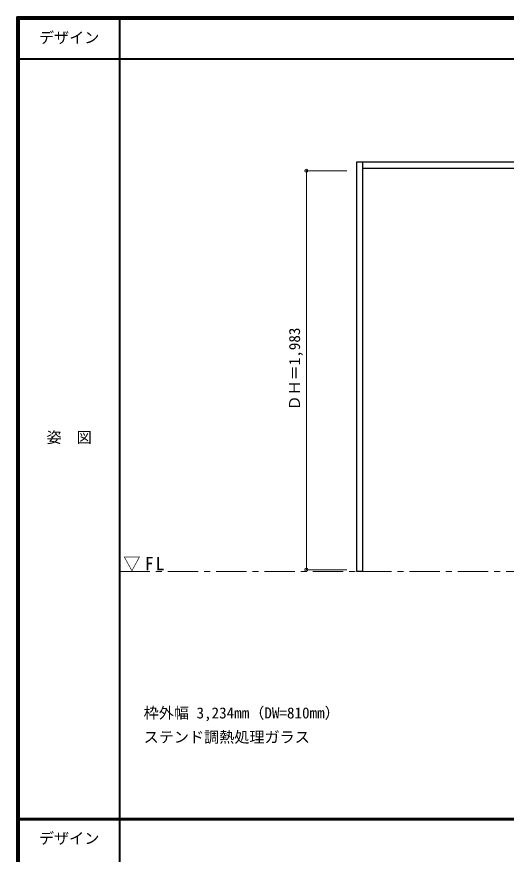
# Model space of a CAD drawing. Units: millimetres, scale not verified. Extents: x -6000 to 5700, y -4307 to 4260.
# Drawn here: x -6000 to -3570, y 12 to 4175 of the extents above; entities that cross this region are included whole.
import ezdxf
from ezdxf.enums import TextEntityAlignment as Align

# ---------------------------------------------------------------- set-up
doc = ezdxf.new("R2010")
doc.units = ezdxf.units.MM
doc.header["$LTSCALE"] = 30
doc.header["$PDMODE"] = 32
doc.header["$PDSIZE"] = 15
doc.linetypes.add('CHAIN1', pattern=[8, 5, -1, 1, -1])
for name, color, linetype, lineweight in [('0-4_枠', 3, 'Continuous', 25), ('0-B_寸法', 7, 'Continuous', 9), ('F-1_枠', 6, 'Continuous', 40)]:
    doc.layers.add(name, color=color, linetype=linetype, lineweight=lineweight)
doc.layers.add('0-A_文字', color=7, linetype='Continuous')
doc.layers.add('F-A_文字', color=7, linetype='Continuous')
doc.styles.add('ＭＳ ゴシック', font='')
doc.styles.get('ＭＳ ゴシック').set_extended_font_data('MS Gothic')

msp = doc.modelspace()

# ---------------------------------------------------------------- linework, layer by layer
at = {"layer": '0-4_枠'}
for p, q in [((-4312, 1418), (-4312, 3453)), ((-4312, 3453), (-1078, 3453)), ((-4282, 1418), (-4282, 3453)), ((-4282, 3423), (-1108, 3423)), ((-4282, 1418), (-4312, 1418))]:
    msp.add_line(p, q, dxfattribs=at)
at = {"layer": '0-B_寸法', "color": 4}
for p, q in [((-4562, 3409.5), (-4362, 3409.5)), ((-4562, 3409.5), (-4562, 1426.5)), ((-4562, 1426.5), (-4362, 1426.5))]:
    msp.add_line(p, q, dxfattribs=at)
at = {"layer": '0-B_寸法'}
for p in [(-4562, 3409.5), (-4562, 1426.5)]:
    msp.add_point(p, dxfattribs=at)
at = {"layer": 'F-1_枠'}
for p, q in [((-6000, 4175), (5700, 4175)), ((-6000, 4175), (-6000, -4205)), ((-6000, 4170), (5700, 4170)), ((-6000, 4165), (5700, 4165)), ((-5995, 4175), (-5995, -4205)), ((-5990, 4175), (-5990, -4205)), ((-5490, 4175), (-5490, -3790)), ((-6000, 3965), (5700, 3965)), ((-6000, 190.5), (5700, 190.5)), ((-6000, 187.5), (5700, 187.5)), ((-6000, 184.5), (5700, 184.5))]:
    msp.add_line(p, q, dxfattribs=at)
at = {"layer": 'F-1_枠', "color": 7, "linetype": 'CHAIN1', "lineweight": 18}
msp.add_line((-5490, 1418), (5690, 1418), dxfattribs=at)

# ---------------------------------------------------------------- texts
at = {"layer": '0-A_文字', "style": 'ＭＳ ゴシック'}
for s, p in [('枠外幅 3,234mm（DW=810mm）', (-5370, 670.5)), ('ステンド調熱処理ガラス', (-5370, 550.5))]:
    msp.add_text(s, height=54.99, dxfattribs=at).set_placement(p, align=Align.BOTTOM_LEFT)
at = {"layer": '0-B_寸法', "style": 'ＭＳ ゴシック'}
msp.add_text('ＤＨ＝1,983', height=54.99, rotation=90, dxfattribs=at).set_placement((-4577, 2217.75), align=Align.BOTTOM_LEFT)
at = {"layer": 'F-A_文字', "style": 'ＭＳ ゴシック'}
for s, p in [('デザイン', (-5890, 4027.5)), ('姿\u3000図', (-5852.5, 2040.25)), ('デザイン', (-5890, 47))]:
    msp.add_text(s, height=54.99, dxfattribs=at).set_placement(p, align=Align.BOTTOM_LEFT)
at = {"layer": 'F-A_文字', "insert": (-5471.25, 1418), "char_height": 65.98, "attachment_point": 7, "style": 'ＭＳ ゴシック'}
msp.add_mtext('\\T1.26;\\W0.95;▽FL', dxfattribs=at)

doc.saveas('drawing.dxf')
